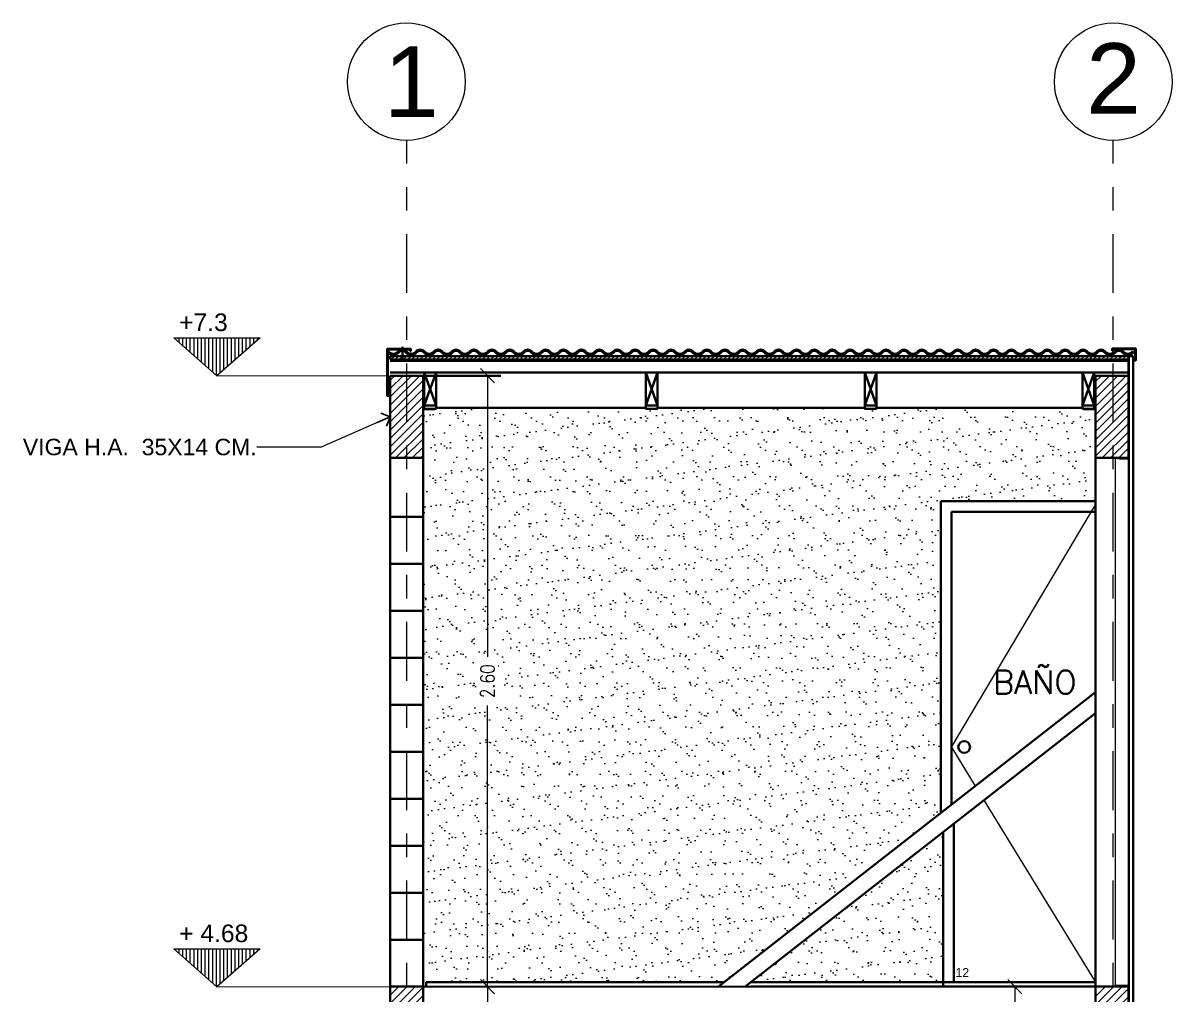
# Model space of a CAD drawing. Header units: metres. Extents: x -89 to 15, y -108 to -10.
# Drawn here: x -34.978 to -30.091, y -32.182 to -28.052 of the extents above; entities that cross this region are included whole.
import ezdxf

# ---------------------------------------------------------------- set-up
doc = ezdxf.new("R2010")
doc.units = ezdxf.units.M
doc.header["$LTSCALE"] = 5
doc.header["$MEASUREMENT"] = 0
doc.linetypes.add('CENTER', pattern=[2, 1.25, -0.25, 0.25, -0.25])
doc.layers.get('0').update_dxf_attribs({"color": 30})
for name, color, linetype, lineweight in [('A-ANNO-DIMS', 3, 'Continuous', 18), ('A-ANNO-SYMB', 3, 'Continuous', 18), ('A-ANNO-TEXT', 3, 'Continuous', 18), ('A-ELEV-MBE1', 7, 'Continuous', 35), ('A-SECT-MCUT', 7, 'Continuous', 35), ('A-SECT-PATT', 8, 'Continuous', 18)]:
    doc.layers.add(name, color=color, linetype=linetype, lineweight=lineweight)
doc.styles.add('E-ARIAL', font='arial.ttf')
doc.styles.add('E-ROMANS', font='romans.shx', dxfattribs={"width": 0.8})
doc.dimstyles.new('E-0050_TICK_12', dxfattribs={"dimscale": 0.001, "dimtxt": 60, "dimasz": 60, "dimexe": 30, "dimexo": 20, "dimgap": 30, "dimtad": 0, "dimzin": 0, "dimdsep": 46, "dimtxsty": 'E-ROMANS', "dimblk": 'OBLIQUE', "dimcen": 30, "dimclrd": 256, "dimclre": 256, "dimclrt": 256, "dimadec": 0, "dimazin": 0, "dimtfac": 1, "dimtmove": 1, "dimatfit": 3, "dimldrblk": 'OPEN90', "dimfxl": 1, "dimtfill": 1, "dimtolj": 1, "dimtzin": 0, "dimlwd": -1, "dimarcsym": 0})
pattern_1 = [(45, (-35.186701, -38.129995), (-0.01767767, 0.01767767), [])]

# ---------------------------------------------------------------- blocks, each defined once
blk = doc.blocks.new('_Oblique')
at = {"color": 0, "linetype": 'ByBlock', "lineweight": -2}
blk.add_line((-0.5, -0.5), (0.5, 0.5), dxfattribs=at)
blk = doc.blocks.new('_Open90')
at = {"color": 0, "linetype": 'ByBlock', "lineweight": -2}
for p, q in [((0, 0), (-1, 0)), ((-0.5, 0.5), (0, 0)), ((0, 0), (-0.5, -0.5))]:
    blk.add_line(p, q, dxfattribs=at)
blk = doc.blocks.new('*D198')
at = {"layer": 'A-ANNO-DIMS', "lineweight": -2, "transparency": 16777216}
for p, q in [((-33.1561, -32.1508), (-32.9721, -32.1508)), ((-33.156, -34.5002), (-32.9721, -34.5002))]:
    blk.add_line(p, q, dxfattribs=at)
at = {"layer": 'A-ANNO-DIMS', "transparency": 16777216}
for p, q in [((-33.0021, -32.1508), (-33.0021, -33.2213)), ((-33.0021, -34.5002), (-33.0021, -33.4298))]:
    blk.add_line(p, q, dxfattribs=at)
at = {"layer": 'A-ANNO-DIMS', "transparency": 16777216, "xscale": 0.06, "yscale": 0.06, "zscale": 0.06}
for p, rotation in [((-33.0021, -32.1508), 90), ((-33.0021, -34.5002), 270)]:
    blk.add_blockref('_Oblique', p, dxfattribs=dict(at, rotation=rotation))
at = {"layer": 'A-ANNO-DIMS', "transparency": 16777216, "insert": (-33.0021, -33.3255), "char_height": 0.06, "attachment_point": 5, "rotation": 90, "style": 'E-ROMANS', "bg_fill": 3, "box_fill_scale": 1.25, "bg_fill_color": 256, "bg_fill_true_color": 13158600, "bg_fill_transparency": 0}
blk.add_mtext('\\A1;2,34', dxfattribs=at)
blk = doc.blocks.new('*D199')
at = {"layer": 'A-ANNO-DIMS', "lineweight": -2, "transparency": 16777216}
for p, q in [((-33.0221, -29.5518), (-33.0321, -29.5518)), ((-33.1561, -32.1508), (-32.9721, -32.1508))]:
    blk.add_line(p, q, dxfattribs=at)
at = {"layer": 'A-ANNO-DIMS', "transparency": 16777216}
for p, q in [((-33.0021, -29.5518), (-33.0021, -30.7482)), ((-33.0021, -32.1508), (-33.0021, -30.9545))]:
    blk.add_line(p, q, dxfattribs=at)
at = {"layer": 'A-ANNO-DIMS', "transparency": 16777216, "xscale": 0.06, "yscale": 0.06, "zscale": 0.06}
for p, rotation in [((-33.0021, -29.5518), 90), ((-33.0021, -32.1508), 270)]:
    blk.add_blockref('_Oblique', p, dxfattribs=dict(at, rotation=rotation))
at = {"layer": 'A-ANNO-DIMS', "transparency": 16777216, "insert": (-33.0021, -30.8513), "char_height": 0.06, "attachment_point": 5, "rotation": 90, "style": 'E-ROMANS', "bg_fill": 3, "box_fill_scale": 1.25, "bg_fill_color": 256, "bg_fill_true_color": 13158600, "bg_fill_transparency": 0}
blk.add_mtext('\\A1;2.60', dxfattribs=at)
blk = doc.blocks.new('*D200')
at = {"layer": 'A-ANNO-DIMS', "lineweight": -2, "transparency": 16777216}
for p, q in [((-30.913, -32.1508), (-30.729, -32.1508)), ((-30.9129, -34.5002), (-30.729, -34.5002))]:
    blk.add_line(p, q, dxfattribs=at)
at = {"layer": 'A-ANNO-DIMS', "transparency": 16777216}
for p, q in [((-30.759, -32.1508), (-30.759, -33.2213)), ((-30.759, -34.5002), (-30.759, -33.4298))]:
    blk.add_line(p, q, dxfattribs=at)
at = {"layer": 'A-ANNO-DIMS', "transparency": 16777216, "xscale": 0.06, "yscale": 0.06, "zscale": 0.06}
for p, rotation in [((-30.759, -32.1508), 90), ((-30.759, -34.5002), 270)]:
    blk.add_blockref('_Oblique', p, dxfattribs=dict(at, rotation=rotation))
at = {"layer": 'A-ANNO-DIMS', "transparency": 16777216, "insert": (-30.759, -33.3255), "char_height": 0.06, "attachment_point": 5, "rotation": 90, "style": 'E-ROMANS', "bg_fill": 3, "box_fill_scale": 1.25, "bg_fill_color": 256, "bg_fill_true_color": 13158600, "bg_fill_transparency": 0}
blk.add_mtext('\\A1;2,34', dxfattribs=at)

msp = doc.modelspace()

# ---------------------------------------------------------------- hatches: boundary and pattern name
at = {"layer": 'A-SECT-PATT'}
h = msp.add_hatch(dxfattribs=at)
h.set_pattern_fill('ANSI31', color=256, scale=0.005, angle=225, style=0)
h.set_pattern_definition([(270, (170.330776, -161.218171), (0.015875, -3e-17), [])])
h.paths.add_polyline_path([(-34.3366, -29.3909), (-34.1526, -29.5531), (-33.9686, -29.3909)])
h = msp.add_hatch(dxfattribs=at)
h.set_pattern_fill('ANSI31', color=256, scale=0.1, style=0)
h.set_pattern_definition([(45, (-53.859496, -47.525636), (-0.008838835, 0.008838835), [])])
h.paths.add_polyline_path([(-30.2763, -29.4686), (-33.416, -29.4686), (-33.416, -29.4836), (-30.2763, -29.4836)])
h = msp.add_hatch(dxfattribs=at)
h.set_pattern_fill('ANSI31', color=256, scale=0.2, style=0)
h.set_pattern_definition(pattern_1)
h.paths.add_polyline_path([(-33.276, -29.5518), (-33.416, -29.5518), (-33.416, -29.9018), (-33.276, -29.9018)])
h = msp.add_hatch(dxfattribs=at)
h.set_pattern_fill('ANSI31', color=256, scale=0.2, style=0)
h.set_pattern_definition(pattern_1)
h.paths.add_polyline_path([(-30.2763, -29.5518), (-30.4163, -29.5518), (-30.4163, -29.9018), (-30.2763, -29.9018)])
h = msp.add_hatch(dxfattribs=at)
h.set_pattern_fill('AR-SAND', color=256, scale=0.05, style=0)
h.set_pattern_definition([(37.5, (-35.1867, -38.129995), (-0.00314967, 0.0963412), [0, -0.076, 0, -0.085, 0, -0.08125]), (7.5, (-35.1867, -38.13), (0.0884888, 0.1411073), [0, -0.041, 0, -0.0685, 0, -0.02625]), (327.5, (-35.2482, -38.129995), (0.1557071, 0.00028295), [0, -0.025, 0, -0.09, 0, -0.1175]), (317.5, (-35.2482, -38.13), (0.1503063, 0.0438838), [0, -0.0125, 0, -0.059, 0, -0.0675])])
h.paths.add_polyline_path([(-31.0742, -30.0857), (-30.4163, -30.0857), (-30.4163, -29.9018), (-30.4163, -29.694), (-30.4216, -29.694), (-30.4216, -29.6922), (-30.4716, -29.6922), (-30.4716, -29.6883), (-31.3478, -29.6883), (-31.3478, -29.6922), (-31.3978, -29.6922), (-31.3978, -29.6883), (-32.2792, -29.6883), (-32.2792, -29.6922), (-32.3292, -29.6922), (-32.3292, -29.6883), (-33.2212, -29.6883), (-33.2212, -29.6922), (-33.226, -29.6922), (-33.226, -29.694), (-33.276, -29.694), (-33.276, -29.9018), (-33.276, -30.1516), (-33.276, -30.3516), (-33.276, -30.5516), (-33.276, -30.7516), (-33.276, -30.9516), (-33.276, -31.1516), (-33.276, -31.3516), (-33.276, -31.5516), (-33.276, -31.7516), (-33.276, -31.9516), (-33.276, -32.1507), (-33.2625, -32.1507), (-33.2625, -32.1309), (-31.9963, -32.1309), (-31.0742, -31.4116)])
h.paths.add_polyline_path([(-31.0642, -31.4926), (-31.8825, -32.1309), (-31.0642, -32.1309)], flags=17)
h = msp.add_hatch(dxfattribs=at)
h.set_pattern_fill('ANSI31', color=256, scale=0.005, angle=225, style=0)
h.set_pattern_definition([(270, (170.330776, -163.817288), (0.015875, -3e-17), [])])
h.paths.add_polyline_path([(-34.3366, -31.99), (-34.1526, -32.1523), (-33.9686, -31.99)])
h = msp.add_hatch(dxfattribs=at)
h.set_pattern_fill('ANSI31', color=256, scale=0.2, style=0)
h.set_pattern_definition(pattern_1)
h.paths.add_polyline_path([(-33.276, -32.1502), (-33.416, -32.1502), (-33.416, -32.5002), (-33.276, -32.5002)])
h = msp.add_hatch(dxfattribs=at)
h.set_pattern_fill('ANSI31', color=256, scale=0.2, style=0)
h.set_pattern_definition(pattern_1)
h.paths.add_polyline_path([(-30.276, -32.1502), (-30.416, -32.1502), (-30.416, -32.5002), (-30.276, -32.5002)])

# ---------------------------------------------------------------- linework, layer by layer
at = {"layer": 'A-ANNO-SYMB'}
for p, q in [((-34.1528, -29.553), (-33.426, -29.5515)), ((-30.3331, -29.9044), (-30.3331, -32.1453)), ((-30.3125, -29.9058), (-30.2761, -29.9058)), ((-30.2761, -29.9058), (-30.2761, -32.1467)), ((-34.1551, -32.1521), (-33.2089, -32.1506)), ((-30.2767, -32.1453), (-30.3331, -32.1453)), ((-30.2761, -32.1467), (-30.3125, -32.1467))]:
    msp.add_line(p, q, dxfattribs=at)
at = {"layer": 'A-ANNO-SYMB', "ltscale": 0.003}
for p, q in [((-31.0292, -31.1314), (-30.4163, -30.1013)), ((-31.0292, -31.1314), (-30.9275, -31.2972)), ((-30.8907, -31.3573), (-30.4161, -32.1309))]:
    msp.add_line(p, q, dxfattribs=at)
at = {"layer": 'A-ANNO-SYMB', "linetype": 'CENTER', "ltscale": 0.04}
for points in [[(-33.3458, -39.0995), (-33.3458, -28.5516)], [(-30.3409, -39.0995), (-30.3409, -28.5516)]]:
    msp.add_lwpolyline(points, dxfattribs=at)
at = {"layer": 'A-ANNO-SYMB'}
for points in [[(-34.1528, -29.553), (-34.3368, -29.3907), (-33.9688, -29.3907)], [(-34.1528, -32.1521), (-34.3368, -31.9898), (-33.9688, -31.9898)]]:
    msp.add_lwpolyline(points, close=True, dxfattribs=at)
for centre in [(-33.347, -28.3016), (-30.3409, -28.3016)]:
    msp.add_circle(centre, 0.25, dxfattribs=at)
at = {"layer": 'A-ELEV-MBE1'}
for p, q in [((-33.4218, -29.4499), (-33.4257, -29.4531)), ((-33.3639, -29.4286), (-33.3639, -29.4879)), ((-33.3317, -29.4476), (-33.3287, -29.4476)), ((-32.355, -29.4499), (-32.3589, -29.4531)), ((-32.3169, -29.4499), (-32.3131, -29.4531)), ((-31.7454, -29.4499), (-31.7493, -29.4531)), ((-30.6786, -29.4499), (-30.6825, -29.4531)), ((-30.6405, -29.4499), (-30.6367, -29.4531)), ((-30.3421, -29.4467), (-30.3451, -29.4467)), ((-30.2589, -29.4491), (-30.2549, -29.452)), ((-33.416, -29.4686), (-30.2763, -29.4686)), ((-33.416, -29.4836), (-33.416, -29.4686)), ((-33.416, -29.4836), (-30.2763, -29.4836)), ((-33.416, -29.4883), (-30.2763, -29.4883)), ((-30.2763, -29.4836), (-30.2763, -29.4686)), ((-30.2763, -29.4836), (-30.2763, -29.5518)), ((-30.2559, -29.4686), (-30.2739, -29.4686)), ((-30.2551, -29.4872), (-30.2551, -29.4742)), ((-30.2521, -29.4742), (-30.2551, -29.4742)), ((-30.2521, -29.4842), (-30.2521, -29.4742)), ((-33.4157, -29.5383), (-30.2763, -29.5383)), ((-33.276, -29.5518), (-32.9451, -29.5518)), ((-33.2717, -29.594), (-33.2717, -29.5383)), ((-30.4216, -29.6922), (-30.4216, -29.5383)), ((-33.2712, -29.594), (-33.276, -29.594)), ((-33.4217, -29.6346), (-33.4217, -29.6246)), ((-33.4187, -29.6246), (-33.4217, -29.6246)), ((-33.4187, -29.6376), (-33.4187, -29.6246)), ((-30.4216, -29.644), (-30.4173, -29.644)), ((-33.226, -29.694), (-33.226, -29.6922)), ((-33.2212, -29.6883), (-32.3292, -29.6883)), ((-32.2792, -29.6883), (-31.3978, -29.6883)), ((-31.3478, -29.6883), (-30.4716, -29.6883)), ((-30.4163, -29.9018), (-30.4159, -34.5009)), ((-31.0742, -31.4116), (-31.0742, -30.0857)), ((-30.4163, -30.0857), (-31.0742, -30.0857)), ((-31.0292, -30.1307), (-31.0292, -31.3765)), ((-30.4163, -30.1307), (-31.0292, -30.1307)), ((-32.0218, -32.1508), (-30.416, -30.8982)), ((-31.908, -32.1508), (-30.416, -30.987)), ((-31.0192, -31.4575), (-31.0192, -32.1307)), ((-31.0642, -32.1307), (-31.0642, -31.4926)), ((-33.276, -32.1509), (-30.4161, -32.1507)), ((-33.2625, -32.1309), (-33.2625, -32.1509)), ((-31.9963, -32.1309), (-33.2625, -32.1309)), ((-30.4161, -32.1309), (-31.8825, -32.1309)), ((-31.0642, -32.1507), (-31.8821, -32.1507)), ((-31.0642, -32.1307), (-31.0642, -32.1507)), ((-30.378, -32.1507), (-31.0642, -32.1507))]:
    msp.add_line(p, q, dxfattribs=at)
for points in [[(-33.4187, -29.6376), (-33.4287, -29.6376), (-33.4287, -29.4376), (-33.3287, -29.4376), (-33.3287, -29.4476)], [(-33.4217, -29.6346), (-33.4257, -29.6346), (-33.4257, -29.4406), (-33.3317, -29.4406), (-33.3317, -29.4476)], [(-30.2551, -29.4872), (-30.2451, -29.4872), (-30.2451, -29.4367), (-30.3451, -29.4367), (-30.3451, -29.4467)], [(-30.2521, -29.4842), (-30.2481, -29.4842), (-30.2481, -29.4397), (-30.3421, -29.4397), (-30.3421, -29.4467)], [(-30.2559, -29.4686), (-30.2559, -34.499), (-30.2739, -34.499), (-30.2739, -29.4686)], [(-33.276, -29.594), (-33.276, -29.694), (-33.226, -29.694)], [(-30.4173, -29.594), (-30.4173, -29.694), (-30.4673, -29.694)], [(-33.2712, -29.6784), (-33.2712, -29.6922), (-33.2212, -29.6922), (-33.2212, -29.6784)], [(-32.3292, -29.6784), (-32.3292, -29.6922), (-32.2792, -29.6922), (-32.2792, -29.6784)], [(-31.3978, -29.6784), (-31.3978, -29.6922), (-31.3478, -29.6922), (-31.3478, -29.6784)], [(-30.4716, -29.6784), (-30.4716, -29.6922), (-30.4216, -29.6922), (-30.4216, -29.6784)]]:
    msp.add_lwpolyline(points, dxfattribs=at)
at = {"layer": 'A-ELEV-MBE1', "const_width": 0.0015}
for points in [[(-30.3343, -29.9336), (-30.3343, -29.9036), (-30.3253, -29.9036), (-30.3224, -29.9066), (-30.3051, -29.9066), (-30.2878, -29.9066), (-30.2848, -29.9036), (-30.2758, -29.9036), (-30.2758, -29.9336)], [(-30.3343, -32.1195), (-30.3343, -32.1495), (-30.3253, -32.1495), (-30.3224, -32.1465), (-30.3051, -32.1465), (-30.2878, -32.1465), (-30.2848, -32.1495), (-30.2758, -32.1495), (-30.2758, -32.1195)]]:
    msp.add_lwpolyline(points, dxfattribs=at)
at = {"layer": 'A-ELEV-MBE1'}
msp.add_lwpolyline([(-31.0642, -32.1309), (-31.0642, -32.1507), (-30.4161, -32.1507), (-30.4161, -32.1309)], close=True, dxfattribs=at)
msp.add_circle((-30.9748, -31.1314), 0.025, dxfattribs=at)
for centre, radius, start, end in [((-33.4028, -29.4342), 0.0297, 219.4241, 320.5759), ((-33.4028, -29.4342), 0.0247, 219.4241, 320.5759), ((-33.3647, -29.4655), 0.0247, 39.4241, 140.5759), ((-33.3647, -29.4655), 0.0197, 39.4241, 140.5759), ((-33.3266, -29.4342), 0.0297, 219.4241, 320.5759), ((-33.3266, -29.4342), 0.0247, 219.4241, 320.5759), ((-33.2885, -29.4655), 0.0247, 39.4241, 140.5759), ((-33.2885, -29.4655), 0.0197, 39.4241, 140.5759), ((-33.2504, -29.4342), 0.0297, 219.4241, 320.5759), ((-33.2504, -29.4342), 0.0247, 219.4241, 320.5759), ((-33.2123, -29.4655), 0.0247, 39.4241, 140.5759), ((-33.2123, -29.4655), 0.0197, 39.4241, 140.5759), ((-33.1742, -29.4342), 0.0297, 219.4241, 320.5759), ((-33.1742, -29.4342), 0.0247, 219.4241, 320.5759), ((-33.1361, -29.4655), 0.0247, 39.4241, 140.5759), ((-33.1361, -29.4655), 0.0197, 39.4241, 140.5759), ((-33.098, -29.4342), 0.0297, 219.4241, 320.5759), ((-33.098, -29.4342), 0.0247, 219.4241, 320.5759), ((-33.0599, -29.4655), 0.0247, 39.4241, 140.5759), ((-33.0599, -29.4655), 0.0197, 39.4241, 140.5759), ((-33.0218, -29.4342), 0.0297, 219.4241, 320.5759), ((-33.0218, -29.4342), 0.0247, 219.4241, 320.5759), ((-32.9837, -29.4655), 0.0247, 39.4241, 140.5759), ((-32.9837, -29.4655), 0.0197, 39.4241, 140.5759), ((-32.9456, -29.4342), 0.0297, 219.4241, 320.5759), ((-32.9456, -29.4342), 0.0247, 219.4241, 320.5759), ((-32.9075, -29.4655), 0.0247, 39.4241, 140.5759), ((-32.9075, -29.4655), 0.0197, 39.4241, 140.5759), ((-32.8694, -29.4342), 0.0297, 219.4241, 320.5759), ((-32.8694, -29.4342), 0.0247, 219.4241, 320.5759), ((-32.8313, -29.4655), 0.0247, 39.4241, 140.5759), ((-32.8313, -29.4655), 0.0197, 39.4241, 140.5759), ((-32.7932, -29.4342), 0.0297, 219.4241, 320.5759), ((-32.7932, -29.4342), 0.0247, 219.4241, 320.5759), ((-32.7551, -29.4655), 0.0247, 39.4241, 140.5759), ((-32.7551, -29.4655), 0.0197, 39.4241, 140.5759), ((-32.717, -29.4342), 0.0297, 219.4241, 320.5759), ((-32.717, -29.4342), 0.0247, 219.4241, 320.5759), ((-32.6789, -29.4655), 0.0247, 39.4241, 140.5759), ((-32.6789, -29.4655), 0.0197, 39.4241, 140.5759), ((-32.6408, -29.4342), 0.0297, 219.4241, 320.5759), ((-32.6408, -29.4342), 0.0247, 219.4241, 320.5759), ((-32.6027, -29.4655), 0.0247, 39.4241, 140.5759), ((-32.6027, -29.4655), 0.0197, 39.4241, 140.5759), ((-32.5646, -29.4342), 0.0297, 219.4241, 320.5759), ((-32.5646, -29.4342), 0.0247, 219.4241, 320.5759), ((-32.5265, -29.4655), 0.0247, 39.4241, 140.5759), ((-32.5265, -29.4655), 0.0197, 39.4241, 140.5759), ((-32.4884, -29.4342), 0.0297, 219.4241, 320.5759), ((-32.4884, -29.4342), 0.0247, 219.4241, 320.5759), ((-32.4503, -29.4655), 0.0247, 39.4241, 140.5759), ((-32.4503, -29.4655), 0.0197, 39.4241, 140.5759), ((-32.4122, -29.4342), 0.0297, 219.4241, 320.5759), ((-32.4122, -29.4342), 0.0247, 219.4241, 320.5759), ((-32.3741, -29.4655), 0.0247, 39.4241, 140.5759), ((-32.3741, -29.4655), 0.0197, 39.4241, 140.5759), ((-32.336, -29.4342), 0.0297, 219.4241, 320.5759), ((-32.336, -29.4342), 0.0297, 219.4241, 320.5759), ((-32.336, -29.4342), 0.0247, 219.4241, 320.5759), ((-32.336, -29.4342), 0.0247, 219.4241, 320.5759), ((-32.2979, -29.4655), 0.0247, 39.4241, 140.5759), ((-32.2979, -29.4655), 0.0197, 39.4241, 140.5759), ((-32.2598, -29.4342), 0.0297, 219.4241, 320.5759), ((-32.2598, -29.4342), 0.0247, 219.4241, 320.5759), ((-32.2217, -29.4655), 0.0247, 39.4241, 140.5759), ((-32.2217, -29.4655), 0.0197, 39.4241, 140.5759), ((-32.1836, -29.4342), 0.0297, 219.4241, 320.5759), ((-32.1836, -29.4342), 0.0247, 219.4241, 320.5759), ((-32.1455, -29.4655), 0.0247, 39.4241, 140.5759), ((-32.1455, -29.4655), 0.0197, 39.4241, 140.5759), ((-32.1074, -29.4342), 0.0297, 219.4241, 320.5759), ((-32.1074, -29.4342), 0.0247, 219.4241, 320.5759), ((-32.0693, -29.4655), 0.0247, 39.4241, 140.5759), ((-32.0693, -29.4655), 0.0197, 39.4241, 140.5759), ((-32.0312, -29.4342), 0.0297, 219.4241, 320.5759), ((-32.0312, -29.4342), 0.0247, 219.4241, 320.5759), ((-31.9931, -29.4655), 0.0247, 39.4241, 140.5759), ((-31.9931, -29.4655), 0.0197, 39.4241, 140.5759), ((-31.955, -29.4342), 0.0297, 219.4241, 320.5759), ((-31.955, -29.4342), 0.0247, 219.4241, 320.5759), ((-31.9169, -29.4655), 0.0247, 39.4241, 140.5759), ((-31.9169, -29.4655), 0.0197, 39.4241, 140.5759), ((-31.8788, -29.4342), 0.0297, 219.4241, 320.5759), ((-31.8788, -29.4342), 0.0247, 219.4241, 320.5759), ((-31.8407, -29.4655), 0.0247, 39.4241, 140.5759), ((-31.8407, -29.4655), 0.0197, 39.4241, 140.5759), ((-31.8026, -29.4342), 0.0297, 219.4241, 320.5759), ((-31.8026, -29.4342), 0.0247, 219.4241, 320.5759), ((-31.7645, -29.4655), 0.0247, 39.4241, 140.5759), ((-31.7645, -29.4655), 0.0197, 39.4241, 140.5759), ((-31.7264, -29.4342), 0.0297, 219.4241, 320.5759), ((-31.7264, -29.4342), 0.0297, 219.4241, 320.5759), ((-31.7264, -29.4342), 0.0247, 219.4241, 320.5759), ((-31.7264, -29.4342), 0.0247, 219.4241, 320.5759), ((-31.6883, -29.4655), 0.0247, 39.4241, 140.5759), ((-31.6883, -29.4655), 0.0247, 39.4241, 140.5759), ((-31.6883, -29.4655), 0.0197, 39.4241, 140.5759), ((-31.6883, -29.4655), 0.0197, 39.4241, 140.5759), ((-31.6502, -29.4342), 0.0297, 219.4241, 320.5759), ((-31.6502, -29.4342), 0.0247, 219.4241, 320.5759), ((-31.6121, -29.4655), 0.0247, 39.4241, 140.5759), ((-31.6121, -29.4655), 0.0197, 39.4241, 140.5759), ((-31.574, -29.4342), 0.0297, 219.4241, 320.5759), ((-31.574, -29.4342), 0.0247, 219.4241, 320.5759), ((-31.5359, -29.4655), 0.0247, 39.4241, 140.5759), ((-31.5359, -29.4655), 0.0197, 39.4241, 140.5759), ((-31.4978, -29.4342), 0.0297, 219.4241, 320.5759), ((-31.4978, -29.4342), 0.0247, 219.4241, 320.5759), ((-31.4597, -29.4655), 0.0247, 39.4241, 140.5759), ((-31.4597, -29.4655), 0.0197, 39.4241, 140.5759), ((-31.4216, -29.4342), 0.0297, 219.4241, 320.5759), ((-31.4216, -29.4342), 0.0247, 219.4241, 320.5759), ((-31.3835, -29.4655), 0.0247, 39.4241, 140.5759), ((-31.3835, -29.4655), 0.0197, 39.4241, 140.5759), ((-31.3454, -29.4342), 0.0297, 219.4241, 320.5759), ((-31.3454, -29.4342), 0.0247, 219.4241, 320.5759), ((-31.3073, -29.4655), 0.0247, 39.4241, 140.5759), ((-31.3073, -29.4655), 0.0197, 39.4241, 140.5759), ((-31.2692, -29.4342), 0.0297, 219.4241, 320.5759), ((-31.2692, -29.4342), 0.0247, 219.4241, 320.5759), ((-31.2311, -29.4655), 0.0247, 39.4241, 140.5759), ((-31.2311, -29.4655), 0.0197, 39.4241, 140.5759), ((-31.193, -29.4342), 0.0297, 219.4241, 320.5759), ((-31.193, -29.4342), 0.0247, 219.4241, 320.5759), ((-31.1549, -29.4655), 0.0247, 39.4241, 140.5759), ((-31.1549, -29.4655), 0.0197, 39.4241, 140.5759), ((-31.1168, -29.4342), 0.0297, 219.4241, 320.5759), ((-31.1168, -29.4342), 0.0247, 219.4241, 320.5759), ((-31.0787, -29.4655), 0.0247, 39.4241, 140.5759), ((-31.0787, -29.4655), 0.0197, 39.4241, 140.5759), ((-31.0406, -29.4342), 0.0297, 219.4241, 320.5759), ((-31.0406, -29.4342), 0.0247, 219.4241, 320.5759), ((-31.0025, -29.4655), 0.0247, 39.4241, 140.5759), ((-31.0025, -29.4655), 0.0197, 39.4241, 140.5759), ((-30.9644, -29.4342), 0.0297, 219.4241, 320.5759), ((-30.9644, -29.4342), 0.0247, 219.4241, 320.5759), ((-30.9263, -29.4655), 0.0247, 39.4241, 140.5759), ((-30.9263, -29.4655), 0.0197, 39.4241, 140.5759), ((-30.8882, -29.4342), 0.0297, 219.4241, 320.5759), ((-30.8882, -29.4342), 0.0247, 219.4241, 320.5759), ((-30.8501, -29.4655), 0.0247, 39.4241, 140.5759), ((-30.8501, -29.4655), 0.0197, 39.4241, 140.5759), ((-30.812, -29.4342), 0.0297, 219.4241, 320.5759), ((-30.812, -29.4342), 0.0247, 219.4241, 320.5759), ((-30.7739, -29.4655), 0.0247, 39.4241, 140.5759), ((-30.7739, -29.4655), 0.0197, 39.4241, 140.5759), ((-30.7358, -29.4342), 0.0297, 219.4241, 320.5759), ((-30.7358, -29.4342), 0.0247, 219.4241, 320.5759), ((-30.6977, -29.4655), 0.0247, 39.4241, 140.5759), ((-30.6977, -29.4655), 0.0197, 39.4241, 140.5759), ((-30.6596, -29.4342), 0.0297, 219.4241, 320.5759), ((-30.6596, -29.4342), 0.0297, 219.4241, 320.5759), ((-30.6596, -29.4342), 0.0247, 219.4241, 320.5759), ((-30.6596, -29.4342), 0.0247, 219.4241, 320.5759), ((-30.6215, -29.4655), 0.0247, 39.4241, 140.5759), ((-30.6215, -29.4655), 0.0197, 39.4241, 140.5759), ((-30.5834, -29.4342), 0.0297, 219.4241, 320.5759), ((-30.5834, -29.4342), 0.0247, 219.4241, 320.5759), ((-30.5453, -29.4655), 0.0247, 39.4241, 140.5759), ((-30.5453, -29.4655), 0.0197, 39.4241, 140.5759), ((-30.5072, -29.4342), 0.0297, 219.4241, 320.5759), ((-30.5072, -29.4342), 0.0247, 219.4241, 320.5759), ((-30.4691, -29.4655), 0.0247, 39.4241, 140.5759), ((-30.4691, -29.4655), 0.0197, 39.4241, 140.5759), ((-30.431, -29.4342), 0.0297, 219.4241, 320.5759), ((-30.431, -29.4342), 0.0247, 219.4241, 320.5759), ((-30.3929, -29.4655), 0.0247, 39.4241, 140.5759), ((-30.3929, -29.4655), 0.0197, 39.4241, 140.5759), ((-30.3548, -29.4342), 0.0297, 219.4241, 320.5759), ((-30.3548, -29.4342), 0.0247, 219.4241, 320.5759), ((-30.3167, -29.4655), 0.0247, 39.4241, 140.5759), ((-30.3167, -29.4655), 0.0197, 39.4241, 140.5759), ((-30.2786, -29.4342), 0.0297, 219.4241, 323.1453), ((-30.2786, -29.4342), 0.0247, 219.4241, 322.9391)]:
    msp.add_arc(centre, radius, start, end, dxfattribs=at)
at = {"layer": 'A-SECT-MCUT'}
for p, q in [((-33.2712, -29.5383), (-33.2712, -29.6784)), ((-33.2712, -29.5383), (-33.2212, -29.5383)), ((-33.2712, -29.5383), (-33.2212, -29.6784)), ((-33.2212, -29.5383), (-33.2712, -29.6784)), ((-33.2212, -29.5383), (-33.2212, -29.6784)), ((-32.3292, -29.5383), (-32.3292, -29.6784)), ((-32.3292, -29.5383), (-32.2792, -29.5383)), ((-32.3292, -29.5383), (-32.2792, -29.6784)), ((-32.2792, -29.5383), (-32.3292, -29.6784)), ((-32.2792, -29.5383), (-32.2792, -29.6784)), ((-31.3978, -29.5383), (-31.3978, -29.6784)), ((-31.3978, -29.5383), (-31.3478, -29.5383)), ((-31.3978, -29.5383), (-31.3478, -29.6784)), ((-31.3478, -29.5383), (-31.3978, -29.6784)), ((-31.3478, -29.5383), (-31.3478, -29.6784)), ((-30.4716, -29.5383), (-30.4716, -29.6784)), ((-30.4716, -29.5383), (-30.4216, -29.5383)), ((-30.4716, -29.5383), (-30.4216, -29.6784)), ((-30.4216, -29.5383), (-30.4716, -29.6784)), ((-30.4216, -29.5383), (-30.4216, -29.6784)), ((-33.2712, -29.6784), (-33.2212, -29.6784)), ((-32.3292, -29.6784), (-32.2792, -29.6784)), ((-31.3978, -29.6784), (-31.3478, -29.6784)), ((-30.4716, -29.6784), (-30.4216, -29.6784))]:
    msp.add_line(p, q, dxfattribs=at)
for points in [[(-33.416, -29.5518), (-33.276, -29.5518), (-33.276, -29.9018), (-33.416, -29.9018)], [(-30.4163, -29.5518), (-30.2763, -29.5518), (-30.2763, -29.9018), (-30.4163, -29.9018)], [(-33.416, -29.9018), (-33.276, -29.9018), (-33.276, -30.1516), (-33.416, -30.1516)], [(-33.416, -30.1516), (-33.276, -30.1516), (-33.276, -30.3516), (-33.416, -30.3516)], [(-33.416, -30.3516), (-33.276, -30.3516), (-33.276, -30.5516), (-33.416, -30.5516)], [(-33.416, -30.5516), (-33.276, -30.5516), (-33.276, -30.7516), (-33.416, -30.7516)], [(-33.416, -30.7516), (-33.276, -30.7516), (-33.276, -30.9516), (-33.416, -30.9516)], [(-33.416, -30.9516), (-33.276, -30.9516), (-33.276, -31.1516), (-33.416, -31.1516)], [(-33.416, -31.1516), (-33.276, -31.1516), (-33.276, -31.3516), (-33.416, -31.3516)], [(-33.416, -31.3516), (-33.276, -31.3516), (-33.276, -31.5516), (-33.416, -31.5516)], [(-33.416, -31.5516), (-33.276, -31.5516), (-33.276, -31.7516), (-33.416, -31.7516)], [(-33.416, -31.7516), (-33.276, -31.7516), (-33.276, -31.9516), (-33.416, -31.9516)], [(-33.416, -31.9516), (-33.276, -31.9516), (-33.276, -32.1502), (-33.416, -32.1502)], [(-33.416, -32.1502), (-33.276, -32.1502), (-33.276, -32.5002), (-33.416, -32.5002)], [(-30.416, -32.1502), (-30.276, -32.1502), (-30.276, -32.5002), (-30.416, -32.5002)]]:
    msp.add_lwpolyline(points, close=True, dxfattribs=at)

# ---------------------------------------------------------------- texts
at = {"layer": 'A-ANNO-TEXT'}
for s, height, style, p in [('2', 0.3, 'E-ARIAL', (-30.4563, -28.4376)), ('1', 0.3, 'E-ARIAL', (-33.4429, -28.451)), ('+7.3', 0.075, 'E-ARIAL', (-34.3138, -29.3622)), ('BAÑO', 0.1, 'E-ROMANS', (-30.8523, -30.9058)), ('+ 4.68', 0.075, 'E-ARIAL', (-34.3138, -31.9613)), ('12', 0.0375, 'E-ARIAL', (-31.0122, -32.1094))]:
    msp.add_text(s, height=height, dxfattribs=dict(at, style=style)).set_placement(p)
at = {"layer": 'A-ANNO-TEXT', "insert": (-33.9839, -29.8913), "char_height": 0.07, "attachment_point": 9, "style": 'E-ARIAL'}
msp.add_mtext('VIGA H.A.  35X14 CM.', dxfattribs=at)

# ---------------------------------------------------------------- leaders
at = {"layer": 'A-ANNO-SYMB', "annotation_type": 0, "has_hookline": 1, "hookline_direction": 1, "text_width": 0.9856}
msp.add_leader([(-33.416, -29.7268), (-33.7098, -29.8563), (-33.9837, -29.8563)], dimstyle='E-0050_TICK_12', override={"dimgap": 0.1145, "dimtad": 0}, dxfattribs=at)

# ---------------------------------------------------------------- next in the draw order: dimensions: what is measured, and where the dimension line sits
at = {"layer": 'A-ANNO-DIMS'}
for base, p1, p2, picture, middle in [((-33.0021, -32.1508), (-33.176, -34.5002), (-33.1761, -32.1508), '*D198', (-33.0021, -33.3255)), ((-30.759, -32.1508), (-30.9329, -34.5002), (-30.933, -32.1508), '*D200', (-30.759, -33.3255))]:
    dim = msp.add_linear_dim(base=base, p1=p1, p2=p2, angle=90, text='2,34', dimstyle='E-0050_TICK_12', dxfattribs=at)
    dim.commit()
    dim.dimension.update_dxf_attribs({"geometry": picture, "text_midpoint": middle})

# ---------------------------------------------------------------- next in the draw order: dimensions: what is measured, and where the dimension line sits
dim = msp.add_linear_dim(base=(-33.0021, -29.5518), p1=(-33.1761, -32.1508), p2=(-33.0021, -29.5518), angle=90, dimstyle='E-0050_TICK_12', dxfattribs=at)
dim.commit()
dim.dimension.update_dxf_attribs({"geometry": '*D199', "text_midpoint": (-33.0021, -30.8513)})

doc.saveas('drawing.dxf')
